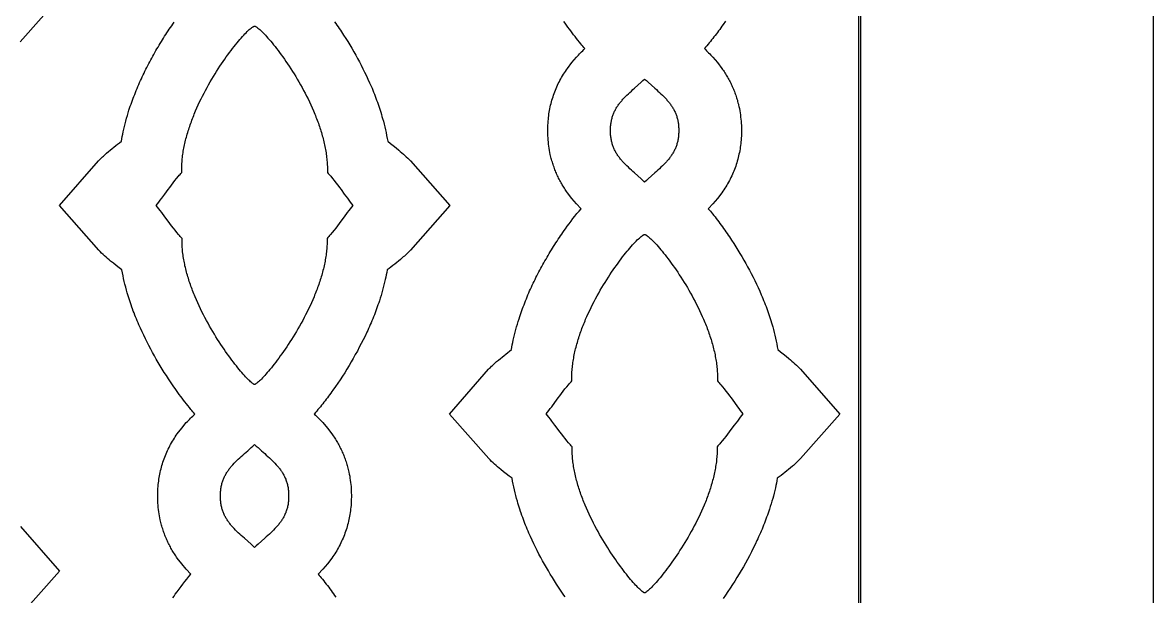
# Model space of a CAD drawing. Extents: x -242 to 227, y -355 to 350.
# Drawn here: x -11 to 133.3, y -113 to -39.8 of the extents above; entities that cross this region are included whole.
import ezdxf

# ---------------------------------------------------------------- set-up
doc = ezdxf.new("R2010")
doc.units = 0
doc.layers.add('Nível Padrão', color=1, linetype='CONTINUOUS')

msp = doc.modelspace()

# ---------------------------------------------------------------- linework, layer by layer
at = {"layer": 'Nível Padrão'}
for points in [[(133.33, -192.69), (133.33, 192.69)], [(-11.26, -30.84), (-6.27, -36.55), (-11.29, -42.23)], [(8.18, -113.19), (8.34, -112.97), (8.49, -112.75), (8.73, -112.42), (8.97, -112.09), (9.22, -111.76), (9.46, -111.44), (9.71, -111.12), (9.97, -110.8), (10.23, -110.48), (10.49, -110.17), (10.48, -110.16), (9.9, -109.55), (9.31, -108.86), (8.75, -108.13), (8.65, -107.99), (8.56, -107.85), (8.46, -107.71), (8.37, -107.57), (8.28, -107.43), (8.19, -107.29), (8.11, -107.14), (8.02, -107), (7.94, -106.85), (7.86, -106.7), (7.78, -106.56), (7.7, -106.41), (7.63, -106.26), (7.55, -106.11), (7.48, -105.95), (7.41, -105.8), (7.35, -105.65), (7.28, -105.49), (7.22, -105.34), (7.16, -105.18), (7.1, -105.03), (7.04, -104.87), (6.98, -104.71), (6.93, -104.55), (6.88, -104.39), (6.83, -104.23), (6.78, -104.07), (6.73, -103.91), (6.69, -103.75), (6.65, -103.58), (6.61, -103.42), (6.57, -103.26), (6.52, -102.99), (6.47, -102.73), (6.43, -102.46), (6.39, -102.2), (6.35, -101.93), (6.32, -101.66), (6.3, -101.39), (6.28, -101.13), (6.26, -100.86), (6.25, -100.59), (6.25, -100.32), (6.25, -100.05), (6.25, -99.78), (6.26, -99.51), (6.28, -99.24), (6.3, -98.98), (6.32, -98.75), (6.34, -98.52), (6.37, -98.3), (6.4, -98.07), (6.44, -97.85), (6.47, -97.63), (6.52, -97.4), (6.56, -97.18), (6.61, -96.96), (6.67, -96.74), (6.72, -96.53), (6.78, -96.31), (6.85, -96.09), (6.92, -95.88), (6.99, -95.66), (7.06, -95.45), (7.14, -95.24), (7.23, -95.03), (7.31, -94.82), (7.4, -94.62), (7.5, -94.41), (7.59, -94.21), (7.69, -94), (7.8, -93.8), (7.9, -93.61), (8.01, -93.41), (8.13, -93.21), (8.25, -93.02), (8.37, -92.83), (8.49, -92.64), (8.62, -92.45), (8.75, -92.26), (9.31, -91.53), (9.9, -90.84), (10.03, -90.7), (10.17, -90.55), (10.3, -90.42), (10.43, -90.28), (10.57, -90.14), (10.71, -90), (10.85, -89.87), (10.99, -89.74), (10.86, -89.59), (10.73, -89.44), (10.6, -89.29), (10.48, -89.14), (10.29, -88.91), (10.1, -88.67), (9.91, -88.43), (9.73, -88.2), (9.54, -87.96), (9.36, -87.72), (9.18, -87.48), (9, -87.23), (8.82, -86.99), (8.65, -86.75), (8.47, -86.5), (8.3, -86.25), (8.13, -86.01), (7.96, -85.76), (7.79, -85.51), (7.62, -85.25), (7.35, -84.84), (7.09, -84.43), (6.83, -84.01), (6.57, -83.59), (6.32, -83.17), (6.07, -82.74), (5.83, -82.31), (5.59, -81.88), (5.35, -81.45), (5.12, -81.01), (4.9, -80.58), (4.68, -80.14), (4.46, -79.69), (4.25, -79.25), (4.05, -78.8), (3.84, -78.35), (3.74, -78.1), (3.63, -77.85), (3.53, -77.6), (3.42, -77.35), (3.32, -77.1), (3.23, -76.84), (3.13, -76.59), (3.04, -76.33), (2.95, -76.08), (2.86, -75.82), (2.77, -75.56), (2.68, -75.31), (2.6, -75.05), (2.52, -74.79), (2.44, -74.53), (2.36, -74.27), (2.26, -73.91), (2.16, -73.55), (2.07, -73.18), (1.98, -72.82), (1.9, -72.45), (1.82, -72.09), (1.75, -71.72), (1.68, -71.35), (1.32, -71.07), (0.96, -70.79), (0.6, -70.5), (0.24, -70.21), (0.04, -70.05), (-0.16, -69.88), (-0.35, -69.71), (-0.54, -69.54), (-0.73, -69.37), (-0.92, -69.19), (-1.1, -69.01), (-1.28, -68.83), (-6.3, -63.14), (-1.31, -57.44), (-1.18, -57.31), (-1.06, -57.18), (-0.93, -57.06), (-0.8, -56.93), (-0.67, -56.81), (-0.54, -56.69), (-0.41, -56.57), (-0.27, -56.45), (-0.04, -56.25), (0.19, -56.06), (0.42, -55.86), (0.66, -55.67), (0.89, -55.48), (1.13, -55.29), (1.37, -55.11), (1.61, -54.92), (1.67, -54.62), (1.72, -54.32), (1.78, -54.02), (1.84, -53.72), (1.92, -53.37), (2, -53.03), (2.09, -52.68), (2.18, -52.34), (2.27, -51.99), (2.37, -51.65), (2.47, -51.31), (2.58, -50.97), (2.66, -50.72), (2.75, -50.46), (2.84, -50.21), (2.93, -49.95), (3.02, -49.7), (3.11, -49.44), (3.21, -49.19), (3.31, -48.94), (3.41, -48.69), (3.51, -48.44), (3.61, -48.19), (3.72, -47.94), (3.82, -47.69), (3.93, -47.44), (4.04, -47.19), (4.16, -46.95), (4.27, -46.7), (4.39, -46.46), (4.5, -46.22), (4.62, -45.98), (4.74, -45.73), (4.86, -45.49), (4.99, -45.25), (5.11, -45.02), (5.24, -44.78), (5.36, -44.54), (5.49, -44.3), (5.62, -44.07), (5.75, -43.83), (5.88, -43.6), (6.02, -43.36), (6.15, -43.13), (6.29, -42.9), (6.43, -42.67), (6.57, -42.44), (6.71, -42.21), (6.85, -41.98), (6.99, -41.75), (7.13, -41.52), (7.28, -41.3), (7.43, -41.07), (7.58, -40.85), (7.73, -40.62), (7.88, -40.4), (8.03, -40.18), (8.18, -39.96), (8.34, -39.74)], [(28.83, -39.67), (28.98, -39.88), (29.13, -40.1), (29.28, -40.31), (29.42, -40.53), (29.57, -40.74), (29.71, -40.96), (29.98, -41.37), (30.25, -41.79), (30.51, -42.21), (30.77, -42.63), (31.02, -43.06), (31.27, -43.49), (31.52, -43.92), (31.75, -44.35), (31.99, -44.79), (32.22, -45.23), (32.44, -45.67), (32.66, -46.11), (32.88, -46.56), (33.08, -47.01), (33.29, -47.46), (33.49, -47.91), (33.6, -48.16), (33.7, -48.42), (33.8, -48.67), (33.9, -48.92), (34, -49.17), (34.1, -49.43), (34.19, -49.68), (34.29, -49.94), (34.38, -50.2), (34.46, -50.45), (34.55, -50.71), (34.63, -50.97), (34.72, -51.23), (34.8, -51.49), (34.87, -51.75), (34.95, -52.01), (35.05, -52.37), (35.14, -52.73), (35.23, -53.1), (35.32, -53.46), (35.4, -53.82), (35.47, -54.19), (35.54, -54.56), (35.6, -54.92), (35.96, -55.2), (36.31, -55.48), (36.67, -55.76), (37.01, -56.04), (37.21, -56.21), (37.41, -56.38), (37.6, -56.55), (37.79, -56.72), (37.98, -56.9), (38.16, -57.07), (38.35, -57.25), (38.53, -57.44), (43.52, -63.14), (38.5, -68.83), (38.37, -68.95), (38.25, -69.08), (38.12, -69.21), (37.99, -69.33), (37.86, -69.45), (37.73, -69.57), (37.59, -69.69), (37.46, -69.81), (37.22, -70.01), (36.99, -70.21), (36.75, -70.4), (36.51, -70.6), (36.27, -70.79), (36.02, -70.98), (35.78, -71.17), (35.53, -71.35), (35.48, -71.66), (35.42, -71.96), (35.36, -72.27), (35.29, -72.57), (35.21, -72.91), (35.13, -73.26), (35.04, -73.6), (34.95, -73.95), (34.85, -74.29), (34.75, -74.63), (34.65, -74.97), (34.54, -75.3), (34.45, -75.56), (34.36, -75.81), (34.27, -76.07), (34.18, -76.32), (34.09, -76.58), (33.99, -76.83), (33.9, -77.08), (33.8, -77.33), (33.7, -77.58), (33.59, -77.83), (33.49, -78.08), (33.38, -78.33), (33.27, -78.57), (33.16, -78.82), (33.05, -79.07), (32.94, -79.31), (32.71, -79.79), (32.47, -80.27), (32.23, -80.75), (31.98, -81.22), (31.73, -81.7), (31.47, -82.16), (31.21, -82.63), (30.94, -83.09), (30.67, -83.55), (30.39, -84.01), (30.11, -84.46), (29.82, -84.91), (29.52, -85.36), (29.23, -85.8), (28.92, -86.24), (28.61, -86.68), (28.47, -86.88), (28.33, -87.08), (28.19, -87.27), (28.05, -87.47), (27.9, -87.66), (27.76, -87.86), (27.61, -88.05), (27.46, -88.24), (27.31, -88.43), (27.16, -88.62), (27.01, -88.81), (26.85, -89), (26.7, -89.18), (26.54, -89.37), (26.39, -89.55), (26.23, -89.74), (26.37, -89.87), (26.51, -90), (26.65, -90.14), (26.78, -90.28), (26.92, -90.42), (27.05, -90.55), (27.18, -90.7), (27.31, -90.84), (27.91, -91.53), (28.47, -92.26), (28.56, -92.4), (28.66, -92.54), (28.75, -92.68), (28.85, -92.82), (28.94, -92.96), (29.02, -93.11), (29.11, -93.25), (29.19, -93.39), (29.28, -93.54), (29.36, -93.69), (29.44, -93.84), (29.51, -93.98), (29.59, -94.13), (29.66, -94.28), (29.73, -94.44), (29.8, -94.59), (29.87, -94.74), (29.94, -94.9), (30, -95.05), (30.06, -95.21), (30.12, -95.36), (30.18, -95.52), (30.23, -95.68), (30.29, -95.84), (30.34, -96), (30.39, -96.16), (30.44, -96.32), (30.48, -96.48), (30.52, -96.64), (30.57, -96.81), (30.61, -96.97), (30.64, -97.14), (30.7, -97.4), (30.75, -97.66), (30.79, -97.93), (30.83, -98.2), (30.86, -98.46), (30.89, -98.73), (30.92, -99), (30.94, -99.27), (30.95, -99.53), (30.96, -99.8), (30.97, -100.07), (30.97, -100.34), (30.96, -100.61), (30.95, -100.88), (30.94, -101.15), (30.92, -101.42), (30.9, -101.64), (30.87, -101.87), (30.85, -102.09), (30.82, -102.32), (30.78, -102.54), (30.74, -102.76), (30.7, -102.99), (30.65, -103.21), (30.6, -103.43), (30.55, -103.65), (30.49, -103.87), (30.43, -104.08), (30.37, -104.3), (30.3, -104.51), (30.23, -104.73), (30.15, -104.94), (30.07, -105.15), (29.99, -105.36), (29.9, -105.57), (29.81, -105.78), (29.72, -105.98), (29.62, -106.18), (29.52, -106.39), (29.42, -106.59), (29.31, -106.79), (29.2, -106.98), (29.09, -107.18), (28.97, -107.37), (28.85, -107.56), (28.73, -107.75), (28.6, -107.94), (28.47, -108.13), (27.91, -108.86), (27.31, -109.55), (26.74, -110.16), (26.73, -110.17), (26.86, -110.33), (27, -110.49), (27.13, -110.66), (27.27, -110.82), (27.43, -111.03), (27.59, -111.23), (27.75, -111.44), (27.91, -111.64), (28.07, -111.85), (28.22, -112.06), (28.38, -112.27), (28.53, -112.48), (28.68, -112.69), (28.83, -112.9), (28.98, -113.11)], [(58.26, -113.09), (58.09, -112.85), (57.92, -112.6), (57.75, -112.35), (57.58, -112.1), (57.41, -111.85), (57.14, -111.44), (56.88, -111.02), (56.62, -110.6), (56.36, -110.18), (56.11, -109.76), (55.86, -109.34), (55.61, -108.91), (55.38, -108.48), (55.14, -108.04), (54.91, -107.61), (54.69, -107.17), (54.47, -106.73), (54.25, -106.29), (54.04, -105.84), (53.84, -105.39), (53.63, -104.94), (53.53, -104.69), (53.42, -104.44), (53.32, -104.19), (53.21, -103.94), (53.11, -103.69), (53.02, -103.44), (52.92, -103.18), (52.83, -102.93), (52.73, -102.67), (52.64, -102.41), (52.56, -102.16), (52.47, -101.9), (52.39, -101.64), (52.31, -101.38), (52.23, -101.12), (52.15, -100.86), (52.05, -100.5), (51.95, -100.14), (51.86, -99.78), (51.77, -99.41), (51.69, -99.05), (51.61, -98.68), (51.54, -98.31), (51.47, -97.94), (51.11, -97.67), (50.74, -97.38), (50.38, -97.1), (50.03, -96.81), (49.83, -96.64), (49.63, -96.48), (49.44, -96.31), (49.25, -96.14), (49.06, -95.96), (48.87, -95.78), (48.69, -95.6), (48.51, -95.42), (43.49, -89.74), (48.48, -84.03), (48.6, -83.9), (48.73, -83.78), (48.86, -83.65), (48.99, -83.53), (49.12, -83.4), (49.25, -83.28), (49.38, -83.16), (49.51, -83.05), (49.75, -82.85), (49.98, -82.65), (50.21, -82.46), (50.45, -82.27), (50.68, -82.08), (50.92, -81.89), (51.16, -81.7), (51.4, -81.52), (51.45, -81.21), (51.51, -80.91), (51.57, -80.61), (51.63, -80.31), (51.71, -79.97), (51.79, -79.62), (51.88, -79.27), (51.97, -78.93), (52.06, -78.59), (52.16, -78.25), (52.26, -77.91), (52.37, -77.57), (52.45, -77.31), (52.54, -77.05), (52.63, -76.8), (52.72, -76.54), (52.81, -76.29), (52.9, -76.04), (53, -75.78), (53.1, -75.53), (53.2, -75.28), (53.3, -75.03), (53.4, -74.78), (53.51, -74.53), (53.61, -74.28), (53.72, -74.03), (53.83, -73.79), (53.95, -73.54), (54.06, -73.3), (54.18, -73.05), (54.29, -72.81), (54.41, -72.57), (54.53, -72.33), (54.65, -72.09), (54.78, -71.85), (54.9, -71.61), (55.03, -71.37), (55.15, -71.13), (55.28, -70.9), (55.41, -70.66), (55.54, -70.43), (55.67, -70.19), (55.81, -69.96), (55.94, -69.72), (56.08, -69.49), (56.22, -69.26), (56.35, -69.03), (56.49, -68.8), (56.64, -68.57), (56.78, -68.34), (56.92, -68.12), (57.07, -67.89), (57.22, -67.66), (57.37, -67.44), (57.51, -67.22), (57.67, -66.99), (57.82, -66.77), (57.97, -66.55), (58.13, -66.33), (58.28, -66.11), (58.52, -65.78), (58.76, -65.45), (59, -65.12), (59.25, -64.8), (59.5, -64.48), (59.76, -64.16), (60.02, -63.84), (60.28, -63.53), (60.27, -63.52), (59.69, -62.92), (59.1, -62.22), (58.54, -61.49), (58.44, -61.35), (58.35, -61.21), (58.25, -61.07), (58.16, -60.93), (58.07, -60.79), (57.98, -60.65), (57.89, -60.5), (57.81, -60.36), (57.73, -60.21), (57.65, -60.07), (57.57, -59.92), (57.49, -59.77), (57.42, -59.62), (57.34, -59.47), (57.27, -59.32), (57.2, -59.16), (57.13, -59.01), (57.07, -58.86), (57.01, -58.7), (56.94, -58.55), (56.88, -58.39), (56.83, -58.23), (56.77, -58.07), (56.72, -57.91), (56.67, -57.75), (56.62, -57.59), (56.57, -57.43), (56.52, -57.27), (56.48, -57.11), (56.44, -56.95), (56.4, -56.78), (56.36, -56.62), (56.31, -56.35), (56.26, -56.09), (56.21, -55.82), (56.18, -55.56), (56.14, -55.29), (56.11, -55.02), (56.09, -54.76), (56.07, -54.49), (56.05, -54.22), (56.04, -53.95), (56.04, -53.68), (56.04, -53.41), (56.04, -53.14), (56.05, -52.88), (56.07, -52.61), (56.09, -52.34), (56.11, -52.11), (56.13, -51.89), (56.16, -51.66), (56.19, -51.44), (56.22, -51.21), (56.26, -50.99), (56.31, -50.77), (56.35, -50.55), (56.4, -50.33), (56.46, -50.11), (56.51, -49.89), (56.57, -49.67), (56.64, -49.46), (56.71, -49.24), (56.78, -49.03), (56.85, -48.81), (56.93, -48.6), (57.02, -48.39), (57.1, -48.19), (57.19, -47.98), (57.28, -47.77), (57.38, -47.57), (57.48, -47.37), (57.59, -47.17), (57.69, -46.97), (57.8, -46.77), (57.92, -46.58), (58.03, -46.38), (58.16, -46.19), (58.28, -46), (58.41, -45.81), (58.54, -45.63), (59.1, -44.89), (59.69, -44.2), (59.82, -44.06), (59.96, -43.92), (60.09, -43.78), (60.22, -43.64), (60.36, -43.5), (60.5, -43.37), (60.64, -43.23), (60.78, -43.1), (60.65, -42.95), (60.52, -42.8), (60.39, -42.65), (60.27, -42.5), (60.08, -42.27), (59.89, -42.03), (59.7, -41.8), (59.52, -41.56), (59.33, -41.32), (59.15, -41.08), (58.97, -40.84), (58.79, -40.6), (58.61, -40.35), (58.44, -40.11), (58.26, -39.86), (58.09, -39.62)], [(78.71, -39.61), (78.4, -40.04), (78.26, -40.24), (78.12, -40.44), (77.98, -40.64), (77.84, -40.83), (77.69, -41.03), (77.55, -41.22), (77.4, -41.41), (77.25, -41.6), (77.1, -41.79), (76.95, -41.98), (76.8, -42.17), (76.64, -42.36), (76.49, -42.55), (76.33, -42.73), (76.18, -42.92), (76.02, -43.1), (76.16, -43.23), (76.3, -43.37), (76.43, -43.5), (76.57, -43.64), (76.71, -43.78), (76.84, -43.92), (76.97, -44.06), (77.1, -44.2), (77.7, -44.89), (78.26, -45.63), (78.35, -45.76), (78.45, -45.9), (78.54, -46.04), (78.63, -46.18), (78.72, -46.32), (78.81, -46.47), (78.9, -46.61), (78.98, -46.76), (79.07, -46.9), (79.15, -47.05), (79.23, -47.2), (79.3, -47.35), (79.38, -47.5), (79.45, -47.65), (79.52, -47.8), (79.59, -47.95), (79.66, -48.11), (79.72, -48.26), (79.79, -48.41), (79.85, -48.57), (79.91, -48.73), (79.97, -48.88), (80.02, -49.04), (80.08, -49.2), (80.13, -49.36), (80.18, -49.52), (80.23, -49.68), (80.27, -49.84), (80.31, -50.01), (80.36, -50.17), (80.39, -50.33), (80.43, -50.5), (80.49, -50.76), (80.54, -51.03), (80.58, -51.29), (80.62, -51.56), (80.65, -51.83), (80.68, -52.09), (80.71, -52.36), (80.73, -52.63), (80.74, -52.9), (80.75, -53.17), (80.76, -53.43), (80.76, -53.7), (80.75, -53.97), (80.74, -54.24), (80.73, -54.51), (80.71, -54.78), (80.69, -55.01), (80.66, -55.23), (80.64, -55.46), (80.6, -55.68), (80.57, -55.9), (80.53, -56.13), (80.49, -56.35), (80.44, -56.57), (80.39, -56.79), (80.34, -57.01), (80.28, -57.23), (80.22, -57.45), (80.16, -57.66), (80.09, -57.88), (80.02, -58.09), (79.94, -58.3), (79.86, -58.51), (79.78, -58.72), (79.69, -58.93), (79.6, -59.14), (79.51, -59.34), (79.41, -59.55), (79.31, -59.75), (79.21, -59.95), (79.1, -60.15), (78.99, -60.35), (78.88, -60.54), (78.76, -60.73), (78.64, -60.93), (78.51, -61.12), (78.39, -61.3), (78.26, -61.49), (77.7, -62.22), (77.1, -62.92), (76.53, -63.52), (76.52, -63.53), (76.65, -63.69), (76.79, -63.86), (76.92, -64.02), (77.06, -64.19), (77.22, -64.39), (77.38, -64.59), (77.54, -64.8), (77.7, -65.01), (77.85, -65.21), (78.01, -65.42), (78.17, -65.63), (78.32, -65.84), (78.47, -66.05), (78.62, -66.26), (78.77, -66.48), (78.92, -66.69), (79.07, -66.9), (79.21, -67.12), (79.36, -67.34), (79.5, -67.55), (79.77, -67.97), (80.04, -68.38), (80.3, -68.81), (80.56, -69.23), (80.81, -69.65), (81.06, -70.08), (81.3, -70.51), (81.54, -70.95), (81.78, -71.38), (82.01, -71.82), (82.23, -72.26), (82.45, -72.71), (82.66, -73.15), (82.87, -73.6), (83.08, -74.05), (83.28, -74.51), (83.38, -74.76), (83.49, -75.01), (83.59, -75.26), (83.69, -75.51), (83.79, -75.77), (83.89, -76.02), (83.98, -76.28), (84.07, -76.53), (84.17, -76.79), (84.25, -77.05), (84.34, -77.31), (84.42, -77.56), (84.51, -77.82), (84.58, -78.08), (84.66, -78.34), (84.74, -78.61), (84.84, -78.97), (84.93, -79.33), (85.02, -79.69), (85.11, -80.05), (85.19, -80.42), (85.26, -80.78), (85.33, -81.15), (85.39, -81.52), (85.75, -81.79), (86.1, -82.07), (86.45, -82.35), (86.8, -82.64), (87, -82.8), (87.2, -82.97), (87.39, -83.14), (87.58, -83.31), (87.77, -83.49), (87.95, -83.67), (88.13, -83.85), (88.31, -84.03), (93.31, -89.74), (88.29, -95.42), (88.16, -95.55), (88.04, -95.67), (87.91, -95.8), (87.78, -95.92), (87.65, -96.05), (87.52, -96.17), (87.38, -96.29), (87.25, -96.4), (87.01, -96.6), (86.78, -96.8), (86.54, -97), (86.3, -97.19), (86.06, -97.38), (85.81, -97.57), (85.57, -97.76), (85.32, -97.94), (85.27, -98.25), (85.21, -98.56), (85.15, -98.86), (85.08, -99.16), (85, -99.51), (84.92, -99.85), (84.83, -100.2), (84.74, -100.54), (84.64, -100.88), (84.54, -101.22), (84.43, -101.56), (84.33, -101.9), (84.24, -102.15), (84.15, -102.41), (84.06, -102.66), (83.97, -102.92), (83.88, -103.17), (83.78, -103.42), (83.69, -103.67), (83.59, -103.92), (83.49, -104.17), (83.38, -104.42), (83.28, -104.67), (83.17, -104.92), (83.06, -105.17), (82.95, -105.41), (82.84, -105.66), (82.73, -105.9), (82.5, -106.39), (82.26, -106.87), (82.02, -107.34), (81.77, -107.82), (81.52, -108.29), (81.26, -108.76), (81, -109.22), (80.73, -109.69), (80.46, -110.15), (80.18, -110.6), (79.9, -111.06), (79.61, -111.51), (79.31, -111.95), (79.02, -112.4), (78.71, -112.84), (78.4, -113.28)], [(-11.26, -104.08), (-6.27, -109.78), (-11.29, -115.46)]]:
    msp.add_lwpolyline(points, dxfattribs=at)
for points in [[(-96, -176), (96, -176), (96, 176), (-96, 176), (-96, -176)], [(-95.73, -175.73), (95.73, -175.73), (95.73, 175.73), (-95.73, 175.73), (-95.73, -175.73)], [(18.61, -40.22), (18.64, -40.23), (18.68, -40.24), (18.71, -40.26), (18.75, -40.28), (18.8, -40.31), (18.84, -40.34), (18.89, -40.37), (18.94, -40.4), (19.04, -40.48), (19.16, -40.58), (19.28, -40.68), (19.41, -40.8), (19.54, -40.93), (19.69, -41.07), (19.83, -41.23), (19.99, -41.39), (20.15, -41.57), (20.32, -41.76), (20.49, -41.95), (20.67, -42.16), (20.85, -42.38), (21.03, -42.61), (21.22, -42.85), (21.42, -43.09), (21.61, -43.35), (21.81, -43.61), (22.01, -43.88), (22.21, -44.16), (22.42, -44.45), (22.62, -44.75), (22.83, -45.05), (23.03, -45.36), (23.24, -45.68), (23.45, -46), (23.65, -46.33), (23.86, -46.67), (24.06, -47.01), (24.27, -47.36), (24.47, -47.71), (24.67, -48.07), (24.86, -48.43), (25.05, -48.79), (25.24, -49.16), (25.43, -49.53), (25.61, -49.91), (25.79, -50.29), (25.96, -50.67), (26.13, -51.06), (26.21, -51.25), (26.3, -51.45), (26.37, -51.64), (26.45, -51.84), (26.53, -52.03), (26.6, -52.23), (26.68, -52.43), (26.75, -52.62), (26.82, -52.82), (26.89, -53.02), (26.95, -53.22), (27.02, -53.41), (27.08, -53.61), (27.14, -53.81), (27.2, -54.01), (27.25, -54.21), (27.31, -54.41), (27.36, -54.6), (27.41, -54.8), (27.46, -55), (27.51, -55.2), (27.55, -55.4), (27.59, -55.6), (27.63, -55.79), (27.67, -55.99), (27.7, -56.19), (27.73, -56.39), (27.76, -56.58), (27.79, -56.78), (27.81, -56.98), (27.83, -57.17), (27.85, -57.37), (27.87, -57.56), (27.88, -57.75), (27.89, -57.95), (27.9, -58.14), (27.9, -58.33), (27.91, -58.53), (27.9, -58.72), (27.9, -58.91), (28.01, -59.03), (28.12, -59.15), (28.22, -59.27), (28.33, -59.4), (28.55, -59.67), (28.77, -59.95), (29, -60.23), (29.22, -60.52), (29.43, -60.81), (29.65, -61.09), (30.06, -61.66), (30.46, -62.2), (30.65, -62.45), (30.82, -62.69), (30.99, -62.92), (31.15, -63.12), (30.99, -63.32), (30.82, -63.54), (30.64, -63.78), (30.45, -64.03), (30.05, -64.57), (29.63, -65.14), (29.41, -65.43), (29.19, -65.72), (28.97, -66), (28.75, -66.28), (28.52, -66.56), (28.3, -66.82), (28.19, -66.95), (28.08, -67.08), (27.97, -67.2), (27.86, -67.32), (27.87, -67.51), (27.87, -67.7), (27.86, -67.89), (27.86, -68.08), (27.85, -68.28), (27.84, -68.47), (27.82, -68.66), (27.8, -68.86), (27.78, -69.05), (27.76, -69.25), (27.73, -69.45), (27.71, -69.64), (27.68, -69.84), (27.64, -70.04), (27.61, -70.23), (27.57, -70.43), (27.53, -70.63), (27.48, -70.83), (27.44, -71.03), (27.39, -71.22), (27.34, -71.42), (27.29, -71.62), (27.23, -71.82), (27.18, -72.02), (27.12, -72.22), (27.06, -72.41), (27, -72.61), (26.93, -72.81), (26.87, -73.01), (26.8, -73.21), (26.73, -73.4), (26.66, -73.6), (26.59, -73.8), (26.51, -73.99), (26.44, -74.19), (26.36, -74.38), (26.28, -74.58), (26.2, -74.77), (26.03, -75.16), (25.86, -75.55), (25.69, -75.93), (25.51, -76.31), (25.32, -76.68), (25.13, -77.06), (24.94, -77.43), (24.75, -77.79), (24.55, -78.15), (24.35, -78.51), (24.15, -78.86), (23.95, -79.2), (23.74, -79.55), (23.53, -79.88), (23.33, -80.21), (23.12, -80.53), (22.91, -80.85), (22.71, -81.16), (22.5, -81.46), (22.3, -81.76), (22.09, -82.05), (21.89, -82.33), (21.69, -82.6), (21.5, -82.86), (21.31, -83.12), (21.12, -83.36), (20.93, -83.6), (20.75, -83.83), (20.57, -84.04), (20.4, -84.25), (20.23, -84.45), (20.06, -84.64), (19.91, -84.81), (19.76, -84.98), (19.61, -85.13), (19.48, -85.27), (19.35, -85.4), (19.22, -85.52), (19.11, -85.62), (19, -85.72), (18.9, -85.8), (18.82, -85.86), (18.78, -85.89), (18.74, -85.92), (18.7, -85.94), (18.67, -85.96), (18.64, -85.97), (18.61, -85.98), (18.58, -85.97), (18.55, -85.96), (18.52, -85.94), (18.48, -85.92), (18.44, -85.89), (18.4, -85.86), (18.31, -85.8), (18.21, -85.72), (18.11, -85.62), (17.99, -85.52), (17.87, -85.4), (17.74, -85.27), (17.6, -85.13), (17.46, -84.98), (17.31, -84.81), (17.15, -84.64), (16.99, -84.45), (16.82, -84.25), (16.65, -84.04), (16.47, -83.83), (16.29, -83.6), (16.1, -83.36), (15.91, -83.12), (15.72, -82.86), (15.52, -82.6), (15.32, -82.33), (15.12, -82.05), (14.92, -81.76), (14.71, -81.46), (14.51, -81.16), (14.3, -80.85), (14.1, -80.53), (13.89, -80.21), (13.68, -79.88), (13.48, -79.55), (13.27, -79.2), (13.07, -78.86), (12.87, -78.51), (12.67, -78.15), (12.47, -77.79), (12.27, -77.43), (12.08, -77.06), (11.89, -76.68), (11.71, -76.31), (11.53, -75.93), (11.35, -75.55), (11.18, -75.16), (11.02, -74.77), (10.94, -74.58), (10.86, -74.38), (10.78, -74.19), (10.7, -73.99), (10.63, -73.8), (10.56, -73.6), (10.49, -73.4), (10.42, -73.21), (10.35, -73.01), (10.28, -72.81), (10.22, -72.61), (10.16, -72.41), (10.1, -72.22), (10.04, -72.02), (9.98, -71.82), (9.93, -71.62), (9.88, -71.42), (9.83, -71.22), (9.78, -71.03), (9.73, -70.83), (9.69, -70.63), (9.65, -70.43), (9.61, -70.23), (9.57, -70.04), (9.54, -69.84), (9.51, -69.64), (9.48, -69.45), (9.46, -69.25), (9.43, -69.05), (9.41, -68.86), (9.4, -68.66), (9.38, -68.47), (9.37, -68.28), (9.36, -68.08), (9.35, -67.89), (9.35, -67.7), (9.35, -67.51), (9.35, -67.32), (9.24, -67.2), (9.13, -67.08), (9.02, -66.95), (8.91, -66.82), (8.69, -66.56), (8.47, -66.28), (8.25, -66), (8.02, -65.72), (7.8, -65.43), (7.59, -65.14), (7.16, -64.57), (6.77, -64.03), (6.58, -63.78), (6.4, -63.54), (6.23, -63.32), (6.07, -63.12), (6.22, -62.92), (6.39, -62.69), (6.57, -62.45), (6.76, -62.2), (7.15, -61.66), (7.57, -61.09), (7.78, -60.81), (8, -60.52), (8.22, -60.23), (8.44, -59.95), (8.66, -59.67), (8.88, -59.4), (8.99, -59.27), (9.1, -59.15), (9.21, -59.03), (9.32, -58.91), (9.31, -58.72), (9.31, -58.53), (9.31, -58.33), (9.32, -58.14), (9.32, -57.95), (9.33, -57.75), (9.35, -57.56), (9.36, -57.37), (9.38, -57.17), (9.4, -56.98), (9.43, -56.78), (9.45, -56.58), (9.48, -56.39), (9.51, -56.19), (9.55, -55.99), (9.59, -55.79), (9.62, -55.6), (9.67, -55.4), (9.71, -55.2), (9.76, -55), (9.8, -54.8), (9.85, -54.6), (9.91, -54.41), (9.96, -54.21), (10.02, -54.01), (10.08, -53.81), (10.14, -53.61), (10.2, -53.41), (10.26, -53.22), (10.33, -53.02), (10.4, -52.82), (10.47, -52.62), (10.54, -52.43), (10.61, -52.23), (10.69, -52.03), (10.76, -51.84), (10.84, -51.64), (10.92, -51.45), (11, -51.25), (11.08, -51.06), (11.25, -50.67), (11.43, -50.29), (11.6, -49.91), (11.79, -49.53), (11.97, -49.16), (12.16, -48.79), (12.35, -48.43), (12.55, -48.07), (12.75, -47.71), (12.95, -47.36), (13.15, -47.01), (13.36, -46.67), (13.56, -46.33), (13.77, -46), (13.98, -45.68), (14.18, -45.36), (14.39, -45.05), (14.6, -44.75), (14.8, -44.45), (15, -44.16), (15.21, -43.88), (15.41, -43.61), (15.61, -43.35), (15.8, -43.09), (15.99, -42.85), (16.18, -42.61), (16.37, -42.38), (16.55, -42.16), (16.73, -41.95), (16.9, -41.76), (17.06, -41.57), (17.23, -41.39), (17.38, -41.23), (17.53, -41.07), (17.67, -40.93), (17.81, -40.8), (17.94, -40.68), (18.06, -40.58), (18.17, -40.48), (18.28, -40.4), (18.33, -40.37), (18.37, -40.34), (18.42, -40.31), (18.46, -40.28), (18.5, -40.26), (18.54, -40.24), (18.58, -40.23), (18.61, -40.22)], [(64.04, -53.56), (64.04, -53.41), (64.05, -53.27), (64.05, -53.13), (64.06, -52.99), (64.08, -52.85), (64.09, -52.72), (64.11, -52.59), (64.13, -52.46), (64.15, -52.34), (64.18, -52.21), (64.21, -52.09), (64.24, -51.97), (64.27, -51.86), (64.31, -51.74), (64.34, -51.63), (64.38, -51.52), (64.43, -51.41), (64.47, -51.3), (64.52, -51.19), (64.57, -51.09), (64.62, -50.99), (64.67, -50.88), (64.73, -50.78), (64.78, -50.68), (64.84, -50.59), (64.91, -50.49), (64.97, -50.39), (65.04, -50.3), (65.1, -50.2), (65.17, -50.11), (65.24, -50.02), (65.32, -49.93), (65.39, -49.84), (65.47, -49.75), (65.55, -49.66), (65.63, -49.57), (65.79, -49.39), (65.96, -49.22), (66.14, -49.04), (66.32, -48.87), (66.51, -48.69), (66.7, -48.51), (66.9, -48.33), (67.1, -48.15), (67.52, -47.78), (67.95, -47.4), (68.17, -47.19), (68.4, -46.99), (68.62, -47.19), (68.84, -47.4), (69.28, -47.78), (69.69, -48.15), (69.9, -48.33), (70.09, -48.51), (70.29, -48.69), (70.47, -48.87), (70.66, -49.04), (70.83, -49.22), (71, -49.39), (71.17, -49.57), (71.25, -49.66), (71.33, -49.75), (71.4, -49.84), (71.48, -49.93), (71.55, -50.02), (71.62, -50.11), (71.69, -50.2), (71.76, -50.3), (71.82, -50.39), (71.89, -50.49), (71.95, -50.59), (72.01, -50.68), (72.07, -50.78), (72.12, -50.88), (72.18, -50.99), (72.23, -51.09), (72.28, -51.19), (72.32, -51.3), (72.37, -51.41), (72.41, -51.52), (72.45, -51.63), (72.49, -51.74), (72.52, -51.86), (72.56, -51.97), (72.59, -52.09), (72.62, -52.21), (72.64, -52.34), (72.66, -52.46), (72.69, -52.59), (72.7, -52.72), (72.72, -52.85), (72.73, -52.99), (72.74, -53.13), (72.75, -53.27), (72.75, -53.41), (72.75, -53.56), (72.75, -53.7), (72.75, -53.85), (72.74, -53.99), (72.73, -54.13), (72.72, -54.26), (72.7, -54.39), (72.69, -54.53), (72.66, -54.65), (72.64, -54.78), (72.62, -54.9), (72.59, -55.02), (72.56, -55.14), (72.52, -55.26), (72.49, -55.38), (72.45, -55.49), (72.41, -55.6), (72.37, -55.71), (72.32, -55.82), (72.28, -55.92), (72.23, -56.03), (72.18, -56.13), (72.12, -56.23), (72.07, -56.33), (72.01, -56.43), (71.95, -56.53), (71.89, -56.63), (71.82, -56.72), (71.76, -56.82), (71.69, -56.91), (71.62, -57), (71.55, -57.1), (71.48, -57.19), (71.4, -57.28), (71.33, -57.37), (71.25, -57.46), (71.17, -57.55), (71, -57.72), (70.83, -57.9), (70.66, -58.07), (70.47, -58.25), (70.29, -58.43), (70.09, -58.6), (69.9, -58.78), (69.69, -58.96), (69.28, -59.33), (68.84, -59.72), (68.62, -59.92), (68.4, -60.13), (68.17, -59.92), (67.95, -59.72), (67.52, -59.33), (67.1, -58.96), (66.9, -58.78), (66.7, -58.6), (66.51, -58.43), (66.32, -58.25), (66.14, -58.07), (65.96, -57.9), (65.79, -57.72), (65.63, -57.55), (65.55, -57.46), (65.47, -57.37), (65.39, -57.28), (65.32, -57.19), (65.24, -57.1), (65.17, -57), (65.1, -56.91), (65.04, -56.82), (64.97, -56.72), (64.91, -56.63), (64.84, -56.53), (64.78, -56.43), (64.73, -56.33), (64.67, -56.23), (64.62, -56.13), (64.57, -56.03), (64.52, -55.92), (64.47, -55.82), (64.43, -55.71), (64.38, -55.6), (64.34, -55.49), (64.31, -55.38), (64.27, -55.26), (64.24, -55.14), (64.21, -55.02), (64.18, -54.9), (64.15, -54.78), (64.13, -54.65), (64.11, -54.53), (64.09, -54.39), (64.08, -54.26), (64.06, -54.13), (64.05, -53.99), (64.05, -53.85), (64.04, -53.7), (64.04, -53.56)], [(68.4, -66.81), (68.43, -66.82), (68.47, -66.84), (68.5, -66.86), (68.54, -66.88), (68.59, -66.9), (68.63, -66.93), (68.68, -66.96), (68.73, -67), (68.83, -67.08), (68.95, -67.17), (69.07, -67.28), (69.2, -67.39), (69.33, -67.52), (69.47, -67.67), (69.62, -67.82), (69.78, -67.99), (69.94, -68.16), (70.11, -68.35), (70.28, -68.55), (70.46, -68.76), (70.64, -68.97), (70.82, -69.2), (71.01, -69.44), (71.2, -69.69), (71.4, -69.94), (71.6, -70.21), (71.8, -70.48), (72, -70.76), (72.2, -71.05), (72.41, -71.34), (72.62, -71.65), (72.82, -71.96), (73.03, -72.27), (73.24, -72.6), (73.44, -72.93), (73.65, -73.26), (73.85, -73.6), (74.06, -73.95), (74.26, -74.3), (74.45, -74.66), (74.65, -75.02), (74.84, -75.39), (75.03, -75.76), (75.22, -76.13), (75.4, -76.51), (75.58, -76.89), (75.75, -77.27), (75.92, -77.65), (76, -77.85), (76.08, -78.04), (76.16, -78.24), (76.24, -78.43), (76.32, -78.63), (76.39, -78.82), (76.47, -79.02), (76.54, -79.22), (76.61, -79.41), (76.67, -79.61), (76.74, -79.81), (76.81, -80.01), (76.87, -80.21), (76.93, -80.4), (76.99, -80.6), (77.04, -80.8), (77.1, -81), (77.15, -81.2), (77.2, -81.4), (77.25, -81.59), (77.3, -81.79), (77.34, -81.99), (77.38, -82.19), (77.42, -82.39), (77.46, -82.59), (77.49, -82.78), (77.52, -82.98), (77.55, -83.18), (77.58, -83.37), (77.6, -83.57), (77.62, -83.76), (77.64, -83.96), (77.66, -84.15), (77.67, -84.35), (77.68, -84.54), (77.69, -84.74), (77.69, -84.93), (77.7, -85.12), (77.69, -85.31), (77.69, -85.5), (77.8, -85.62), (77.91, -85.74), (78.01, -85.87), (78.12, -86), (78.34, -86.26), (78.56, -86.54), (78.78, -86.82), (79, -87.11), (79.22, -87.4), (79.44, -87.69), (79.85, -88.26), (80.25, -88.8), (80.43, -89.05), (80.61, -89.29), (80.78, -89.51), (80.94, -89.71), (80.78, -89.92), (80.61, -90.14), (80.43, -90.38), (80.24, -90.63), (79.84, -91.17), (79.42, -91.73), (79.2, -92.02), (78.98, -92.31), (78.76, -92.6), (78.54, -92.88), (78.31, -93.15), (78.09, -93.42), (77.98, -93.55), (77.87, -93.67), (77.76, -93.79), (77.65, -93.91), (77.66, -94.1), (77.66, -94.29), (77.65, -94.49), (77.65, -94.68), (77.64, -94.87), (77.63, -95.06), (77.61, -95.26), (77.59, -95.45), (77.57, -95.65), (77.55, -95.84), (77.52, -96.04), (77.5, -96.24), (77.46, -96.43), (77.43, -96.63), (77.39, -96.83), (77.36, -97.03), (77.32, -97.22), (77.27, -97.42), (77.23, -97.62), (77.18, -97.82), (77.13, -98.02), (77.08, -98.21), (77.02, -98.41), (76.97, -98.61), (76.91, -98.81), (76.85, -99.01), (76.79, -99.21), (76.72, -99.4), (76.66, -99.6), (76.59, -99.8), (76.52, -100), (76.45, -100.19), (76.38, -100.39), (76.3, -100.59), (76.23, -100.78), (76.15, -100.98), (76.07, -101.17), (75.99, -101.37), (75.82, -101.75), (75.65, -102.14), (75.48, -102.52), (75.3, -102.9), (75.11, -103.28), (74.92, -103.65), (74.73, -104.02), (74.54, -104.38), (74.34, -104.75), (74.14, -105.1), (73.94, -105.45), (73.73, -105.8), (73.53, -106.14), (73.32, -106.47), (73.12, -106.8), (72.91, -107.13), (72.7, -107.44), (72.5, -107.75), (72.29, -108.06), (72.09, -108.35), (71.88, -108.64), (71.68, -108.92), (71.48, -109.19), (71.29, -109.45), (71.09, -109.71), (70.9, -109.96), (70.72, -110.19), (70.54, -110.42), (70.36, -110.64), (70.18, -110.85), (70.02, -111.04), (69.85, -111.23), (69.7, -111.41), (69.55, -111.57), (69.4, -111.72), (69.26, -111.87), (69.13, -112), (69.01, -112.11), (68.9, -112.22), (68.79, -112.31), (68.69, -112.39), (68.61, -112.46), (68.56, -112.49), (68.53, -112.51), (68.49, -112.53), (68.46, -112.55), (68.43, -112.56), (68.4, -112.57), (68.37, -112.56), (68.34, -112.55), (68.3, -112.53), (68.27, -112.51), (68.23, -112.49), (68.19, -112.46), (68.1, -112.39), (68, -112.31), (67.9, -112.22), (67.78, -112.11), (67.66, -112), (67.53, -111.87), (67.39, -111.72), (67.25, -111.57), (67.1, -111.41), (66.94, -111.23), (66.78, -111.04), (66.61, -110.85), (66.44, -110.64), (66.26, -110.42), (66.08, -110.19), (65.89, -109.96), (65.7, -109.71), (65.51, -109.45), (65.31, -109.19), (65.11, -108.92), (64.91, -108.64), (64.71, -108.35), (64.5, -108.06), (64.3, -107.75), (64.09, -107.44), (63.88, -107.13), (63.68, -106.8), (63.47, -106.47), (63.26, -106.14), (63.06, -105.8), (62.86, -105.45), (62.65, -105.1), (62.45, -104.75), (62.26, -104.38), (62.06, -104.02), (61.87, -103.65), (61.68, -103.28), (61.5, -102.9), (61.32, -102.52), (61.14, -102.14), (60.97, -101.75), (60.81, -101.37), (60.73, -101.17), (60.65, -100.98), (60.57, -100.78), (60.49, -100.59), (60.42, -100.39), (60.35, -100.19), (60.27, -100), (60.21, -99.8), (60.14, -99.6), (60.07, -99.4), (60.01, -99.21), (59.95, -99.01), (59.88, -98.81), (59.83, -98.61), (59.77, -98.41), (59.72, -98.21), (59.66, -98.02), (59.61, -97.82), (59.57, -97.62), (59.52, -97.42), (59.48, -97.22), (59.44, -97.03), (59.4, -96.83), (59.36, -96.63), (59.33, -96.43), (59.3, -96.24), (59.27, -96.04), (59.25, -95.84), (59.22, -95.65), (59.2, -95.45), (59.18, -95.26), (59.17, -95.06), (59.16, -94.87), (59.15, -94.68), (59.14, -94.49), (59.14, -94.29), (59.14, -94.1), (59.14, -93.91), (59.03, -93.79), (58.92, -93.67), (58.81, -93.55), (58.7, -93.42), (58.48, -93.15), (58.26, -92.88), (58.03, -92.6), (57.81, -92.31), (57.59, -92.02), (57.38, -91.73), (56.95, -91.17), (56.55, -90.63), (56.37, -90.38), (56.19, -90.14), (56.01, -89.92), (55.85, -89.71), (56.01, -89.51), (56.18, -89.29), (56.36, -89.05), (56.55, -88.8), (56.94, -88.26), (57.36, -87.69), (57.57, -87.4), (57.79, -87.11), (58.01, -86.82), (58.23, -86.54), (58.45, -86.26), (58.67, -86), (58.78, -85.87), (58.89, -85.74), (59, -85.62), (59.1, -85.5), (59.1, -85.31), (59.1, -85.12), (59.1, -84.93), (59.1, -84.74), (59.11, -84.54), (59.12, -84.35), (59.14, -84.15), (59.15, -83.96), (59.17, -83.76), (59.19, -83.57), (59.22, -83.37), (59.24, -83.18), (59.27, -82.98), (59.3, -82.78), (59.34, -82.59), (59.37, -82.39), (59.41, -82.19), (59.45, -81.99), (59.5, -81.79), (59.54, -81.59), (59.59, -81.4), (59.64, -81.2), (59.7, -81), (59.75, -80.8), (59.81, -80.6), (59.87, -80.4), (59.93, -80.21), (59.99, -80.01), (60.05, -79.81), (60.12, -79.61), (60.19, -79.41), (60.26, -79.22), (60.33, -79.02), (60.4, -78.82), (60.48, -78.63), (60.55, -78.43), (60.63, -78.24), (60.71, -78.04), (60.79, -77.85), (60.87, -77.65), (61.04, -77.27), (61.21, -76.89), (61.39, -76.51), (61.57, -76.13), (61.76, -75.76), (61.95, -75.39), (62.14, -75.02), (62.34, -74.66), (62.54, -74.3), (62.74, -73.95), (62.94, -73.6), (63.15, -73.26), (63.35, -72.93), (63.56, -72.6), (63.77, -72.27), (63.97, -71.96), (64.18, -71.65), (64.38, -71.34), (64.59, -71.05), (64.79, -70.76), (65, -70.48), (65.2, -70.21), (65.39, -69.94), (65.59, -69.69), (65.78, -69.44), (65.97, -69.2), (66.16, -68.97), (66.34, -68.76), (66.51, -68.55), (66.69, -68.35), (66.85, -68.16), (67.01, -67.99), (67.17, -67.82), (67.32, -67.67), (67.46, -67.52), (67.6, -67.39), (67.73, -67.28), (67.85, -67.17), (67.96, -67.08), (68.07, -67), (68.12, -66.96), (68.16, -66.93), (68.21, -66.9), (68.25, -66.88), (68.29, -66.86), (68.33, -66.84), (68.36, -66.82), (68.4, -66.81)], [(14.25, -100.2), (14.25, -100.05), (14.26, -99.91), (14.26, -99.77), (14.27, -99.63), (14.29, -99.49), (14.3, -99.36), (14.32, -99.23), (14.34, -99.1), (14.36, -98.97), (14.39, -98.85), (14.42, -98.73), (14.45, -98.61), (14.48, -98.49), (14.52, -98.38), (14.55, -98.27), (14.59, -98.15), (14.64, -98.04), (14.68, -97.94), (14.73, -97.83), (14.78, -97.73), (14.83, -97.62), (14.88, -97.52), (14.94, -97.42), (15, -97.32), (15.06, -97.22), (15.12, -97.13), (15.18, -97.03), (15.25, -96.94), (15.31, -96.84), (15.38, -96.75), (15.45, -96.66), (15.53, -96.57), (15.6, -96.48), (15.68, -96.39), (15.76, -96.3), (15.84, -96.21), (16, -96.03), (16.17, -95.85), (16.35, -95.68), (16.53, -95.5), (16.72, -95.33), (16.91, -95.15), (17.11, -94.97), (17.31, -94.79), (17.73, -94.42), (18.16, -94.03), (18.38, -93.83), (18.61, -93.63), (18.83, -93.83), (19.05, -94.03), (19.49, -94.42), (19.9, -94.79), (20.11, -94.97), (20.3, -95.15), (20.5, -95.33), (20.68, -95.5), (20.87, -95.68), (21.04, -95.85), (21.21, -96.03), (21.38, -96.21), (21.46, -96.3), (21.54, -96.39), (21.61, -96.48), (21.69, -96.57), (21.76, -96.66), (21.83, -96.75), (21.9, -96.84), (21.97, -96.94), (22.04, -97.03), (22.1, -97.13), (22.16, -97.22), (22.22, -97.32), (22.28, -97.42), (22.33, -97.52), (22.39, -97.62), (22.44, -97.73), (22.49, -97.83), (22.53, -97.94), (22.58, -98.04), (22.62, -98.15), (22.66, -98.27), (22.7, -98.38), (22.74, -98.49), (22.77, -98.61), (22.8, -98.73), (22.83, -98.85), (22.85, -98.97), (22.88, -99.1), (22.9, -99.23), (22.91, -99.36), (22.93, -99.49), (22.94, -99.63), (22.95, -99.77), (22.96, -99.91), (22.96, -100.05), (22.96, -100.2), (22.96, -100.34), (22.96, -100.49), (22.95, -100.63), (22.94, -100.76), (22.93, -100.9), (22.91, -101.03), (22.9, -101.16), (22.88, -101.29), (22.85, -101.42), (22.83, -101.54), (22.8, -101.66), (22.77, -101.78), (22.74, -101.9), (22.7, -102.01), (22.66, -102.13), (22.62, -102.24), (22.58, -102.35), (22.53, -102.45), (22.49, -102.56), (22.44, -102.67), (22.39, -102.77), (22.33, -102.87), (22.28, -102.97), (22.22, -103.07), (22.16, -103.17), (22.1, -103.26), (22.04, -103.36), (21.97, -103.46), (21.9, -103.55), (21.83, -103.64), (21.76, -103.73), (21.69, -103.83), (21.61, -103.92), (21.54, -104.01), (21.46, -104.1), (21.38, -104.18), (21.21, -104.36), (21.04, -104.54), (20.87, -104.71), (20.68, -104.89), (20.5, -105.06), (20.3, -105.24), (20.11, -105.42), (19.9, -105.6), (19.49, -105.97), (19.05, -106.36), (18.83, -106.56), (18.61, -106.77), (18.38, -106.56), (18.16, -106.36), (17.73, -105.97), (17.31, -105.6), (17.11, -105.42), (16.91, -105.24), (16.72, -105.06), (16.53, -104.89), (16.35, -104.71), (16.17, -104.54), (16, -104.36), (15.84, -104.18), (15.76, -104.1), (15.68, -104.01), (15.6, -103.92), (15.53, -103.83), (15.45, -103.73), (15.38, -103.64), (15.31, -103.55), (15.25, -103.46), (15.18, -103.36), (15.12, -103.26), (15.06, -103.17), (15, -103.07), (14.94, -102.97), (14.88, -102.87), (14.83, -102.77), (14.78, -102.67), (14.73, -102.56), (14.68, -102.45), (14.64, -102.35), (14.59, -102.24), (14.55, -102.13), (14.52, -102.01), (14.48, -101.9), (14.45, -101.78), (14.42, -101.66), (14.39, -101.54), (14.36, -101.42), (14.34, -101.29), (14.32, -101.16), (14.3, -101.03), (14.29, -100.9), (14.27, -100.76), (14.26, -100.63), (14.26, -100.49), (14.25, -100.34), (14.25, -100.2)]]:
    msp.add_lwpolyline(points, close=True, dxfattribs=at)

doc.saveas('drawing.dxf')
